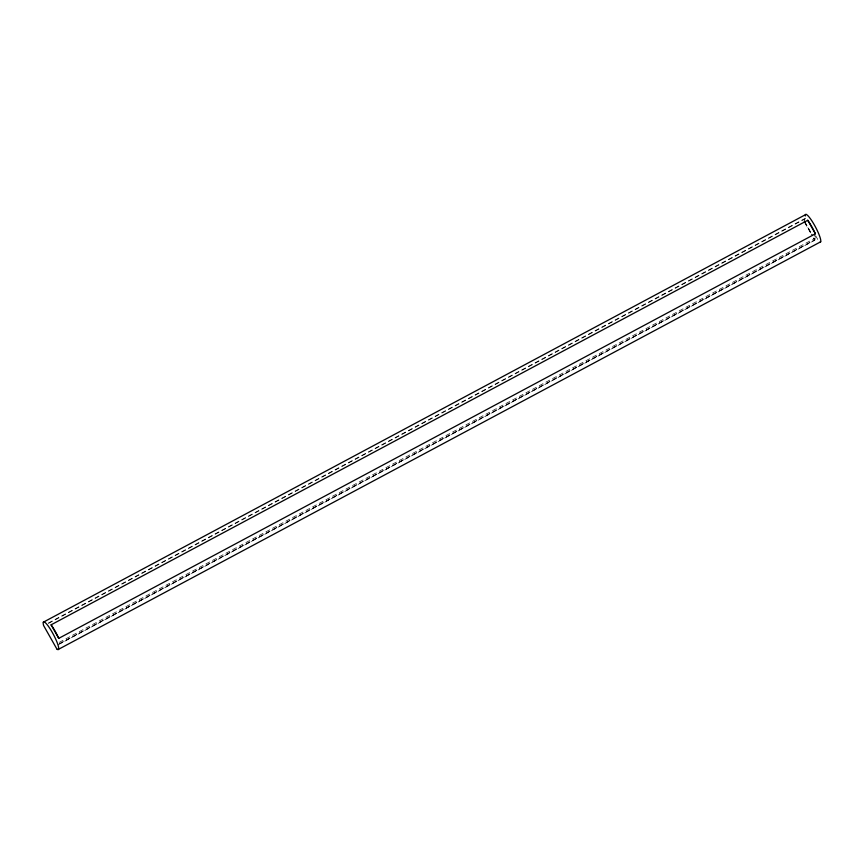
<?xml version="1.0" encoding="UTF-8"?>
<svg xmlns="http://www.w3.org/2000/svg" width="864" height="864" viewBox="0 0 864 864"><rect width="100%" height="100%" fill="white"/><g stroke="black" fill="none" stroke-linecap="round" stroke-linejoin="round"><path stroke-width="0.65" stroke-dasharray="4.32 3.24" d="M803.984 221.346L804.751 219.683M58.05 644.836L814.687 240.289L815.843 237.816L813.953 234.468M48.373 623.02L805.691 218.095M48.503 623.408L805.14 218.862M59.206 642.362L815.843 237.816M59.53 643.583L814.979 239.674L811.825 234.101M59.389 643.896L814.828 239.976L811.685 234.403M815.627 235.678L818.942 241.542M804.902 221.832L811.199 232.978M804.125 221.033L811.058 233.291M804.611 222.458L810.907 233.604M813.434 238.064L814.687 240.289"/><path stroke-width="1.3" d="M43.319 622.199L806.026 214.391M51.106 624.823L807.743 220.277A15.682 2.765 61.9 0 1 815.389 233.809L58.752 638.356A15.682 2.765 61.9 0 0 51.106 624.823L58.752 638.356M57.974 649.609L820.681 241.801M807.743 220.277L815.389 233.809M805.28 216A15.682 2.765 61.9 0 1 814.482 225.169A15.682 2.765 61.9 0 1 820.055 242.147M56.862 649.004L43.61 625.558A15.682 2.765 61.9 0 1 52.402 632.632A15.682 2.765 61.9 0 1 56.862 649.004"/></g></svg>
